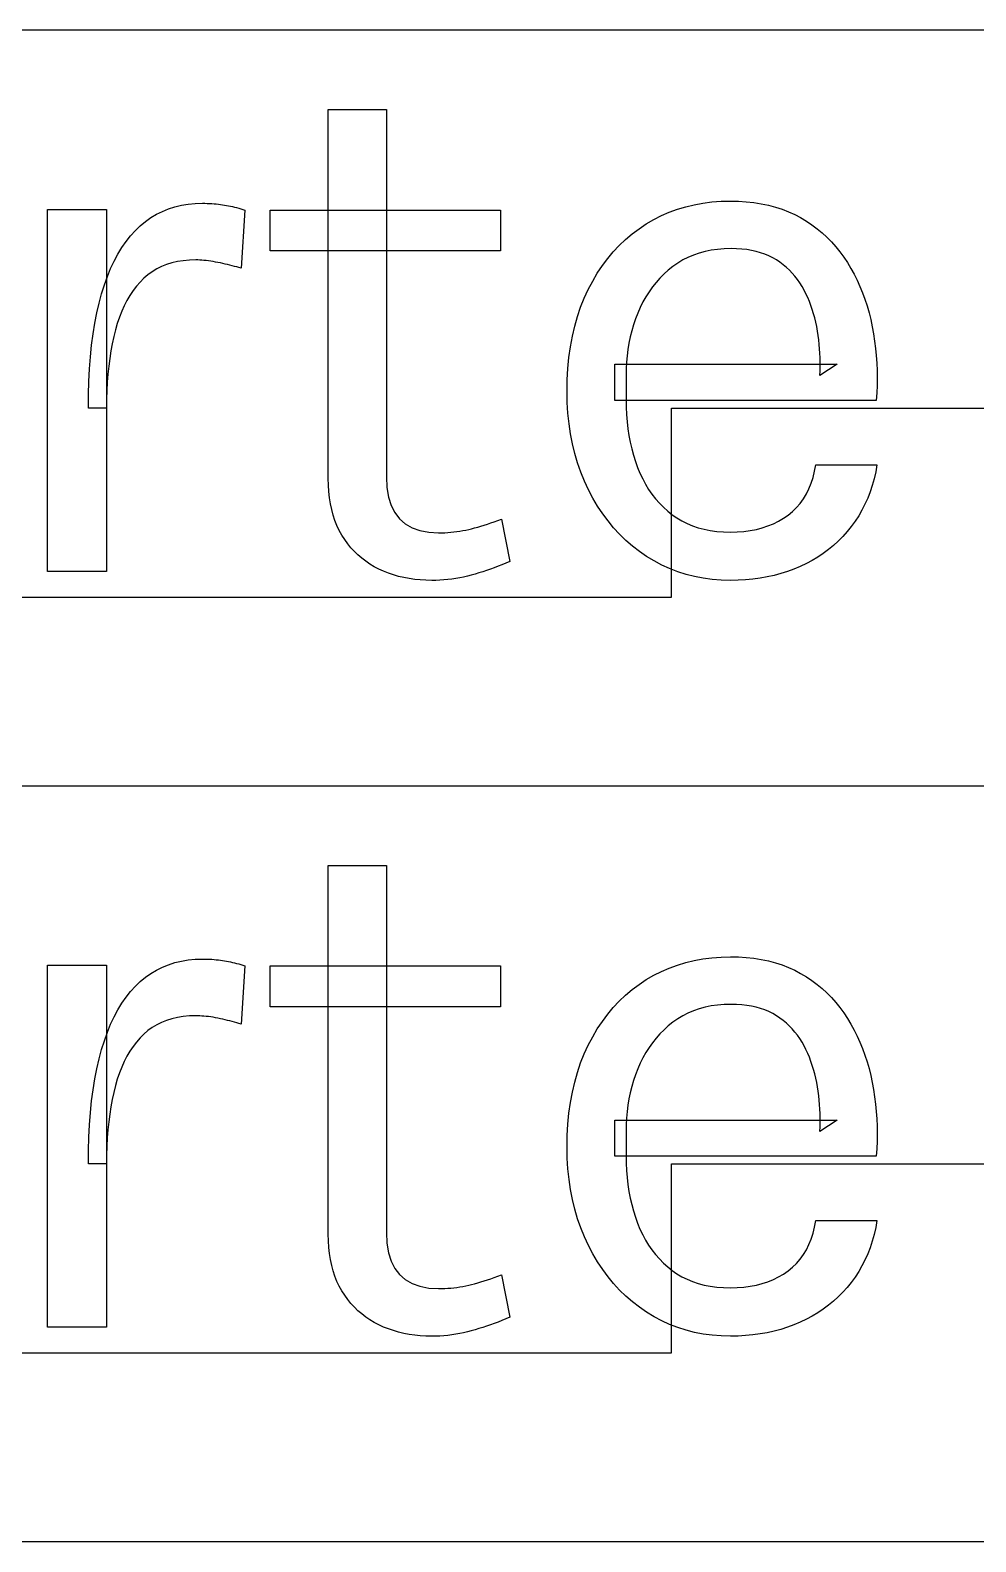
# Model space of a CAD drawing. Header units: millimetres. Extents: x 0 to 253, y 0 to 243.
# Drawn here: x 30.82 to 45.83, y 134 to 158 of the extents above; entities that cross this region are included whole.
import ezdxf

# ---------------------------------------------------------------- set-up
doc = ezdxf.new("R2010")
doc.units = ezdxf.units.MM
doc.layers.get('0').update_dxf_attribs({"linetype": 'CONTINUOUS'})

msp = doc.modelspace()

# ---------------------------------------------------------------- linework, layer by layer
for p, q in [((88, 158), (6, 158)), ((35.549, 150.884), (35.549, 156.74)), ((35.549, 156.74), (36.473, 156.74)), ((36.473, 156.74), (36.473, 150.908)), ((41.64, 155.273), (41.785, 155.284)), ((41.785, 155.284), (41.933, 155.288)), ((41.933, 155.288), (41.933, 155.288)), ((41.933, 155.288), (42.062, 155.285)), ((42.062, 155.285), (42.187, 155.277)), ((31.091, 149.408), (31.091, 155.156)), ((31.091, 155.156), (32.027, 155.156)), ((32.027, 155.156), (32.027, 149.408)), ((32.733, 155.024), (32.823, 155.077)), ((32.823, 155.077), (32.916, 155.123)), ((32.916, 155.123), (33.013, 155.163)), ((33.013, 155.163), (33.114, 155.195)), ((33.114, 155.195), (33.218, 155.22)), ((33.218, 155.22), (33.325, 155.238)), ((33.325, 155.238), (33.436, 155.248)), ((33.436, 155.248), (33.551, 155.252)), ((33.551, 155.252), (33.551, 155.252)), ((33.551, 155.252), (33.589, 155.252)), ((33.589, 155.252), (33.626, 155.251)), ((33.626, 155.251), (33.663, 155.25)), ((33.663, 155.25), (33.699, 155.248)), ((33.699, 155.248), (33.735, 155.245)), ((33.735, 155.245), (33.77, 155.242)), ((33.77, 155.242), (33.804, 155.239)), ((33.804, 155.239), (33.837, 155.235)), ((33.837, 155.235), (33.87, 155.23)), ((33.87, 155.23), (33.902, 155.225)), ((33.902, 155.225), (33.934, 155.219)), ((33.934, 155.219), (33.966, 155.213)), ((33.966, 155.213), (33.998, 155.206)), ((33.998, 155.206), (34.03, 155.199)), ((34.03, 155.199), (34.062, 155.191)), ((34.062, 155.191), (34.094, 155.183)), ((34.094, 155.183), (34.126, 155.174)), ((34.126, 155.174), (34.158, 155.165)), ((34.158, 155.165), (34.191, 155.155)), ((34.223, 155.144), (34.163, 154.22)), ((34.191, 155.155), (34.223, 155.144)), ((34.223, 155.144), (34.223, 155.144)), ((34.625, 154.496), (34.625, 155.144)), ((34.625, 155.144), (38.285, 155.144)), ((38.285, 155.144), (38.285, 154.496)), ((40.717, 154.994), (40.839, 155.056)), ((40.839, 155.056), (40.964, 155.11)), ((40.964, 155.11), (41.092, 155.157)), ((41.092, 155.157), (41.224, 155.197)), ((41.224, 155.197), (41.359, 155.23)), ((41.359, 155.23), (41.498, 155.255)), ((41.498, 155.255), (41.64, 155.273)), ((42.187, 155.277), (42.308, 155.264)), ((42.308, 155.264), (42.425, 155.246)), ((42.425, 155.246), (42.539, 155.222)), ((42.539, 155.222), (42.649, 155.193)), ((42.649, 155.193), (42.755, 155.159)), ((42.755, 155.159), (42.857, 155.119)), ((42.857, 155.119), (42.955, 155.074)), ((42.955, 155.074), (43.049, 155.024)), ((32.41, 154.738), (32.485, 154.82)), ((32.485, 154.82), (32.564, 154.895)), ((32.564, 154.895), (32.647, 154.963)), ((32.647, 154.963), (32.733, 155.024)), ((40.374, 154.767), (40.483, 154.849)), ((40.483, 154.849), (40.598, 154.925)), ((40.598, 154.925), (40.717, 154.994)), ((43.049, 155.024), (43.14, 154.969)), ((43.14, 154.969), (43.227, 154.911)), ((43.227, 154.911), (43.31, 154.849)), ((43.31, 154.849), (43.39, 154.783)), ((32.271, 154.551), (32.339, 154.648)), ((32.339, 154.648), (32.41, 154.738)), ((40.075, 154.483), (40.17, 154.584)), ((40.17, 154.584), (40.269, 154.679)), ((40.269, 154.679), (40.374, 154.767)), ((43.39, 154.783), (43.466, 154.714)), ((43.466, 154.714), (43.539, 154.64)), ((43.539, 154.64), (43.608, 154.563)), ((43.608, 154.563), (43.673, 154.483)), ((32.093, 154.216), (32.148, 154.335)), ((32.148, 154.335), (32.208, 154.446)), ((32.208, 154.446), (32.271, 154.551)), ((33.155, 154.326), (33.067, 154.305)), ((33.247, 154.34), (33.155, 154.326)), ((33.343, 154.349), (33.247, 154.34)), ((33.443, 154.352), (33.343, 154.349)), ((33.475, 154.352), (33.443, 154.352)), ((33.443, 154.352), (33.443, 154.352)), ((33.507, 154.35), (33.475, 154.352)), ((33.54, 154.348), (33.507, 154.35)), ((33.575, 154.346), (33.54, 154.348)), ((33.609, 154.342), (33.575, 154.346)), ((33.645, 154.338), (33.609, 154.342)), ((33.682, 154.333), (33.645, 154.338)), ((33.719, 154.327), (33.682, 154.333)), ((33.758, 154.32), (33.719, 154.327)), ((33.797, 154.313), (33.758, 154.32)), ((38.285, 154.496), (34.625, 154.496)), ((38.285, 154.496), (38.285, 154.496)), ((39.901, 154.262), (39.986, 154.376)), ((39.986, 154.376), (40.075, 154.483)), ((41.177, 154.352), (41.097, 154.304)), ((41.26, 154.394), (41.177, 154.352)), ((41.347, 154.43), (41.26, 154.394)), ((41.438, 154.462), (41.347, 154.43)), ((41.532, 154.487), (41.438, 154.462)), ((41.63, 154.507), (41.532, 154.487)), ((41.731, 154.521), (41.63, 154.507)), ((41.836, 154.529), (41.731, 154.521)), ((41.945, 154.532), (41.836, 154.529)), ((42.031, 154.53), (41.945, 154.532)), ((41.945, 154.532), (41.945, 154.532)), ((42.114, 154.525), (42.031, 154.53)), ((42.194, 154.516), (42.114, 154.525)), ((42.27, 154.503), (42.194, 154.516)), ((42.344, 154.487), (42.27, 154.503)), ((42.414, 154.467), (42.344, 154.487)), ((42.482, 154.444), (42.414, 154.467)), ((42.546, 154.417), (42.482, 154.444)), ((42.607, 154.386), (42.546, 154.417)), ((42.665, 154.352), (42.607, 154.386)), ((42.72, 154.315), (42.665, 154.352)), ((43.673, 154.483), (43.735, 154.398)), ((43.735, 154.398), (43.793, 154.31)), ((31.993, 153.956), (32.041, 154.09)), ((32.041, 154.09), (32.093, 154.216)), ((32.685, 154.116), (32.621, 154.061)), ((32.754, 154.166), (32.685, 154.116)), ((32.826, 154.209), (32.754, 154.166)), ((32.902, 154.247), (32.826, 154.209)), ((32.982, 154.279), (32.902, 154.247)), ((33.067, 154.305), (32.982, 154.279)), ((33.836, 154.305), (33.797, 154.313)), ((33.875, 154.297), (33.836, 154.305)), ((33.913, 154.288), (33.875, 154.297)), ((33.951, 154.279), (33.913, 154.288)), ((33.987, 154.27), (33.951, 154.279)), ((34.024, 154.261), (33.987, 154.27)), ((34.059, 154.251), (34.024, 154.261)), ((34.095, 154.241), (34.059, 154.251)), ((34.129, 154.231), (34.095, 154.241)), ((34.163, 154.22), (34.129, 154.231)), ((39.747, 154.016), (39.821, 154.143)), ((39.821, 154.143), (39.901, 154.262)), ((40.88, 154.13), (40.815, 154.065)), ((40.948, 154.192), (40.88, 154.13)), ((41.021, 154.25), (40.948, 154.192)), ((41.097, 154.304), (41.021, 154.25)), ((42.773, 154.275), (42.72, 154.315)), ((42.823, 154.233), (42.773, 154.275)), ((42.87, 154.189), (42.823, 154.233)), ((42.915, 154.143), (42.87, 154.189)), ((42.958, 154.094), (42.915, 154.143)), ((42.998, 154.043), (42.958, 154.094)), ((43.793, 154.31), (43.848, 154.219)), ((43.848, 154.219), (43.899, 154.125)), ((43.899, 154.125), (43.947, 154.029)), ((31.949, 153.815), (31.993, 153.956)), ((32.449, 153.865), (32.399, 153.79)), ((32.503, 153.935), (32.449, 153.865)), ((32.56, 154), (32.503, 153.935)), ((32.621, 154.061), (32.56, 154)), ((39.613, 153.746), (39.677, 153.884)), ((39.677, 153.884), (39.747, 154.016)), ((40.642, 153.848), (40.591, 153.768)), ((40.695, 153.924), (40.642, 153.848)), ((40.753, 153.996), (40.695, 153.924)), ((40.815, 154.065), (40.753, 153.996)), ((43.036, 153.989), (42.998, 154.043)), ((43.071, 153.933), (43.036, 153.989)), ((43.103, 153.875), (43.071, 153.933)), ((43.133, 153.815), (43.103, 153.875)), ((43.947, 154.029), (43.991, 153.931)), ((43.991, 153.931), (44.032, 153.831)), ((31.873, 153.511), (31.909, 153.667)), ((31.909, 153.667), (31.949, 153.815)), ((32.308, 153.626), (32.268, 153.537)), ((32.352, 153.711), (32.308, 153.626)), ((32.399, 153.79), (32.352, 153.711)), ((39.506, 153.453), (39.556, 153.602)), ((39.556, 153.602), (39.613, 153.746)), ((40.545, 153.686), (40.502, 153.599)), ((40.591, 153.768), (40.545, 153.686)), ((43.161, 153.754), (43.133, 153.815)), ((43.188, 153.692), (43.161, 153.754)), ((43.212, 153.628), (43.188, 153.692)), ((43.234, 153.564), (43.212, 153.628)), ((44.032, 153.831), (44.07, 153.728)), ((44.07, 153.728), (44.104, 153.623)), ((44.104, 153.623), (44.135, 153.515)), ((31.842, 153.348), (31.873, 153.511)), ((32.231, 153.444), (32.198, 153.345)), ((32.268, 153.537), (32.231, 153.444)), ((39.462, 153.299), (39.506, 153.453)), ((40.428, 153.416), (40.396, 153.322)), ((40.463, 153.509), (40.428, 153.416)), ((40.502, 153.599), (40.463, 153.509)), ((43.255, 153.498), (43.234, 153.564)), ((43.273, 153.431), (43.255, 153.498)), ((43.289, 153.363), (43.273, 153.431)), ((43.304, 153.294), (43.289, 153.363)), ((44.135, 153.515), (44.162, 153.405)), ((44.162, 153.405), (44.186, 153.293)), ((31.791, 153), (31.815, 153.178)), ((31.815, 153.178), (31.842, 153.348)), ((32.141, 153.135), (32.117, 153.023)), ((32.168, 153.242), (32.141, 153.135)), ((32.198, 153.345), (32.168, 153.242)), ((39.395, 152.975), (39.425, 153.14)), ((39.425, 153.14), (39.462, 153.299)), ((40.344, 153.13), (40.323, 153.031)), ((40.368, 153.227), (40.344, 153.13)), ((40.396, 153.322), (40.368, 153.227)), ((43.316, 153.224), (43.304, 153.294)), ((43.327, 153.153), (43.316, 153.224)), ((43.336, 153.082), (43.327, 153.153)), ((44.186, 153.293), (44.207, 153.179)), ((44.207, 153.179), (44.224, 153.065)), ((31.773, 152.815), (31.791, 153)), ((32.096, 152.908), (32.078, 152.79)), ((32.117, 153.023), (32.096, 152.908)), ((39.371, 152.805), (39.395, 152.975)), ((40.307, 152.931), (40.294, 152.83)), ((40.323, 153.031), (40.307, 152.931)), ((43.343, 153.012), (43.336, 153.082)), ((43.35, 152.941), (43.343, 153.012)), ((43.354, 152.87), (43.35, 152.941)), ((44.224, 153.065), (44.238, 152.949)), ((44.238, 152.949), (44.249, 152.833)), ((31.758, 152.622), (31.773, 152.815)), ((32.062, 152.667), (32.05, 152.541)), ((32.078, 152.79), (32.062, 152.667)), ((39.354, 152.63), (39.371, 152.805)), ((40.097, 152.12), (40.097, 152.696)), ((40.097, 152.696), (43.631, 152.696)), ((40.284, 152.727), (40.279, 152.622)), ((40.294, 152.83), (40.284, 152.727)), ((43.357, 152.799), (43.354, 152.87)), ((43.631, 152.696), (43.355, 152.516)), ((43.359, 152.728), (43.357, 152.799)), ((43.358, 152.587), (43.359, 152.658)), ((43.359, 152.658), (43.359, 152.728)), ((44.249, 152.833), (44.257, 152.716)), ((44.257, 152.716), (44.262, 152.599)), ((31.741, 152.215), (31.747, 152.422)), ((31.747, 152.422), (31.758, 152.622)), ((32.04, 152.412), (32.033, 152.278)), ((32.05, 152.541), (32.04, 152.412)), ((39.341, 152.264), (39.344, 152.45)), ((39.344, 152.45), (39.354, 152.63)), ((40.279, 152.622), (40.277, 152.516)), ((40.277, 152.516), (40.277, 152.516)), ((40.277, 152.516), (40.277, 152.132)), ((43.355, 152.516), (43.358, 152.587)), ((44.262, 152.599), (44.263, 152.48)), ((44.263, 152.48), (44.262, 152.361)), ((31.739, 152), (31.741, 152.215)), ((32.033, 152.278), (32.028, 152.141)), ((39.344, 152.09), (39.341, 152.264)), ((39.341, 152.264), (39.341, 152.264)), ((44.257, 152.241), (44.249, 152.12)), ((44.262, 152.361), (44.257, 152.241)), ((32.027, 152), (31.739, 152)), ((32.028, 152.141), (32.027, 152)), ((32.027, 152), (32.027, 152)), ((32.027, 152), (32.027, 152)), ((39.355, 151.919), (39.344, 152.09)), ((44.249, 152.12), (40.097, 152.12)), ((40.277, 152.132), (40.279, 152.013)), ((40.279, 152.013), (40.284, 151.897)), ((41, 149), (41, 152)), ((41, 152), (53, 152)), ((44.249, 152.12), (44.249, 152.12)), ((39.372, 151.753), (39.355, 151.919)), ((39.395, 151.591), (39.372, 151.753)), ((40.284, 151.897), (40.293, 151.783)), ((40.293, 151.783), (40.306, 151.672)), ((39.426, 151.433), (39.395, 151.591)), ((40.306, 151.672), (40.323, 151.564)), ((40.323, 151.564), (40.343, 151.457)), ((40.343, 151.457), (40.367, 151.354)), ((39.463, 151.279), (39.426, 151.433)), ((39.507, 151.129), (39.463, 151.279)), ((40.367, 151.354), (40.394, 151.253)), ((40.394, 151.253), (40.425, 151.154)), ((39.558, 150.983), (39.507, 151.129)), ((39.616, 150.842), (39.558, 150.983)), ((40.425, 151.154), (40.46, 151.058)), ((40.46, 151.058), (40.498, 150.965)), ((40.498, 150.965), (40.541, 150.876)), ((43.247, 150.899), (43.271, 150.997)), ((43.271, 150.997), (43.289, 151.1)), ((43.289, 151.1), (43.289, 151.1)), ((43.289, 151.1), (44.261, 151.1)), ((44.241, 150.988), (44.216, 150.878)), ((44.261, 151.1), (44.241, 150.988)), ((35.551, 150.778), (35.549, 150.884)), ((35.549, 150.884), (35.549, 150.884)), ((35.558, 150.675), (35.551, 150.778)), ((36.473, 150.908), (36.481, 150.739)), ((36.481, 150.739), (36.506, 150.588)), ((39.68, 150.704), (39.616, 150.842)), ((40.541, 150.876), (40.586, 150.791)), ((40.586, 150.791), (40.636, 150.71)), ((43.181, 150.719), (43.217, 150.806)), ((43.217, 150.806), (43.247, 150.899)), ((44.186, 150.772), (44.153, 150.669)), ((44.216, 150.878), (44.186, 150.772)), ((35.568, 150.576), (35.558, 150.675)), ((35.584, 150.481), (35.568, 150.576)), ((35.603, 150.389), (35.584, 150.481)), ((36.506, 150.588), (36.548, 150.455)), ((39.75, 150.571), (39.68, 150.704)), ((39.825, 150.445), (39.75, 150.571)), ((40.636, 150.71), (40.689, 150.633)), ((40.689, 150.633), (40.745, 150.56)), ((40.745, 150.56), (40.806, 150.491)), ((40.806, 150.491), (40.87, 150.426)), ((42.984, 150.42), (43.042, 150.487)), ((43.042, 150.487), (43.094, 150.559)), ((43.094, 150.559), (43.14, 150.637)), ((43.14, 150.637), (43.181, 150.719)), ((44.114, 150.57), (44.071, 150.473)), ((44.153, 150.669), (44.114, 150.57)), ((35.627, 150.301), (35.603, 150.389)), ((35.655, 150.216), (35.627, 150.301)), ((36.548, 150.455), (36.605, 150.34)), ((36.605, 150.34), (36.68, 150.242)), ((36.68, 150.242), (36.771, 150.162)), ((39.906, 150.324), (39.825, 150.445)), ((39.991, 150.209), (39.906, 150.324)), ((40.87, 150.426), (40.938, 150.365)), ((40.938, 150.365), (41.009, 150.308)), ((41.009, 150.308), (41.084, 150.256)), ((41.084, 150.256), (41.163, 150.209)), ((42.699, 150.205), (42.777, 150.251)), ((42.777, 150.251), (42.851, 150.302)), ((42.851, 150.302), (42.92, 150.359)), ((42.92, 150.359), (42.984, 150.42)), ((43.971, 150.29), (43.914, 150.203)), ((44.023, 150.38), (43.971, 150.29)), ((44.071, 150.473), (44.023, 150.38)), ((35.687, 150.135), (35.655, 150.216)), ((35.724, 150.058), (35.687, 150.135)), ((35.765, 149.984), (35.724, 150.058)), ((36.771, 150.162), (36.879, 150.1)), ((36.879, 150.1), (37.003, 150.056)), ((37.003, 150.056), (37.144, 150.029)), ((37.144, 150.029), (37.301, 150.02)), ((37.301, 150.02), (37.35, 150.021)), ((37.301, 150.02), (37.301, 150.02)), ((37.35, 150.021), (37.399, 150.022)), ((37.399, 150.022), (37.447, 150.025)), ((37.447, 150.025), (37.495, 150.029)), ((37.495, 150.029), (37.543, 150.034)), ((37.543, 150.034), (37.591, 150.039)), ((37.591, 150.039), (37.638, 150.046)), ((37.638, 150.046), (37.685, 150.055)), ((37.685, 150.055), (37.732, 150.064)), ((37.732, 150.064), (37.778, 150.074)), ((37.778, 150.074), (37.825, 150.085)), ((37.825, 150.085), (37.873, 150.098)), ((37.873, 150.098), (37.922, 150.111)), ((37.922, 150.111), (37.972, 150.126)), ((37.972, 150.126), (38.023, 150.142)), ((38.023, 150.142), (38.076, 150.158)), ((38.076, 150.158), (38.129, 150.176)), ((38.129, 150.176), (38.184, 150.195)), ((38.184, 150.195), (38.24, 150.215)), ((38.24, 150.215), (38.297, 150.236)), ((38.297, 150.236), (38.297, 150.236)), ((38.297, 150.236), (38.429, 149.564)), ((40.08, 150.1), (39.991, 150.209)), ((40.175, 149.997), (40.08, 150.1)), ((41.163, 150.209), (41.246, 150.167)), ((41.246, 150.167), (41.333, 150.131)), ((41.333, 150.131), (41.423, 150.101)), ((41.423, 150.101), (41.517, 150.076)), ((41.517, 150.076), (41.615, 150.057)), ((41.615, 150.057), (41.717, 150.043)), ((41.717, 150.043), (41.823, 150.035)), ((41.823, 150.035), (41.933, 150.032)), ((41.933, 150.032), (42.043, 150.035)), ((41.933, 150.032), (41.933, 150.032)), ((42.043, 150.035), (42.148, 150.043)), ((42.148, 150.043), (42.25, 150.056)), ((42.25, 150.056), (42.348, 150.075)), ((42.348, 150.075), (42.441, 150.1)), ((42.441, 150.1), (42.531, 150.129)), ((42.531, 150.129), (42.617, 150.164)), ((42.617, 150.164), (42.699, 150.205)), ((43.788, 150.039), (43.719, 149.962)), ((43.853, 150.119), (43.788, 150.039)), ((43.914, 150.203), (43.853, 150.119)), ((35.81, 149.914), (35.765, 149.984)), ((35.858, 149.847), (35.81, 149.914)), ((35.909, 149.784), (35.858, 149.847)), ((35.963, 149.725), (35.909, 149.784)), ((40.275, 149.9), (40.175, 149.997)), ((40.38, 149.809), (40.275, 149.9)), ((40.489, 149.724), (40.38, 149.809)), ((43.571, 149.82), (43.491, 149.755)), ((43.647, 149.889), (43.571, 149.82)), ((43.719, 149.962), (43.647, 149.889)), ((36.02, 149.669), (35.963, 149.725)), ((36.08, 149.617), (36.02, 149.669)), ((36.144, 149.568), (36.08, 149.617)), ((36.21, 149.523), (36.144, 149.568)), ((36.28, 149.482), (36.21, 149.523)), ((38.368, 149.538), (38.307, 149.513)), ((38.429, 149.564), (38.368, 149.538)), ((40.604, 149.645), (40.489, 149.724)), ((40.723, 149.573), (40.604, 149.645)), ((40.844, 149.508), (40.723, 149.573)), ((43.14, 149.532), (43.043, 149.486)), ((43.233, 149.582), (43.14, 149.532)), ((43.323, 149.636), (43.233, 149.582)), ((43.409, 149.694), (43.323, 149.636)), ((43.491, 149.755), (43.409, 149.694)), ((32.027, 149.408), (31.091, 149.408)), ((32.027, 149.408), (32.027, 149.408)), ((36.353, 149.444), (36.28, 149.482)), ((36.428, 149.41), (36.353, 149.444)), ((36.506, 149.379), (36.428, 149.41)), ((36.585, 149.352), (36.506, 149.379)), ((36.666, 149.329), (36.585, 149.352)), ((36.749, 149.309), (36.666, 149.329)), ((36.834, 149.293), (36.749, 149.309)), ((36.921, 149.28), (36.834, 149.293)), ((37.01, 149.271), (36.921, 149.28)), ((37.512, 149.285), (37.449, 149.277)), ((37.574, 149.294), (37.512, 149.285)), ((37.636, 149.305), (37.574, 149.294)), ((37.698, 149.318), (37.636, 149.305)), ((37.759, 149.332), (37.698, 149.318)), ((37.82, 149.348), (37.759, 149.332)), ((37.881, 149.365), (37.82, 149.348)), ((37.941, 149.384), (37.881, 149.365)), ((38.002, 149.403), (37.941, 149.384)), ((38.063, 149.423), (38.002, 149.403)), ((38.124, 149.444), (38.063, 149.423)), ((38.185, 149.466), (38.124, 149.444)), ((38.246, 149.489), (38.185, 149.466)), ((38.307, 149.513), (38.246, 149.489)), ((40.969, 149.451), (40.844, 149.508)), ((41.097, 149.401), (40.969, 149.451)), ((41.229, 149.359), (41.097, 149.401)), ((41.363, 149.325), (41.229, 149.359)), ((41.501, 149.298), (41.363, 149.325)), ((41.642, 149.279), (41.501, 149.298)), ((42.292, 149.284), (42.175, 149.273)), ((42.407, 149.3), (42.292, 149.284)), ((42.519, 149.32), (42.407, 149.3)), ((42.629, 149.344), (42.519, 149.32)), ((42.736, 149.373), (42.629, 149.344)), ((42.841, 149.406), (42.736, 149.373)), ((42.943, 149.444), (42.841, 149.406)), ((43.043, 149.486), (42.943, 149.444)), ((37.1, 149.266), (37.01, 149.271)), ((37.193, 149.264), (37.1, 149.266)), ((37.258, 149.265), (37.193, 149.264)), ((37.193, 149.264), (37.193, 149.264)), ((37.193, 149.264), (37.193, 149.264)), ((37.322, 149.267), (37.258, 149.265)), ((37.386, 149.272), (37.322, 149.267)), ((37.449, 149.277), (37.386, 149.272)), ((41.786, 149.268), (41.642, 149.279)), ((41.933, 149.264), (41.786, 149.268)), ((42.055, 149.266), (41.933, 149.264)), ((41.933, 149.264), (41.933, 149.264)), ((41.933, 149.264), (41.933, 149.264)), ((42.175, 149.273), (42.055, 149.266)), ((29, 149), (41, 149)), ((88, 146), (6, 146)), ((35.549, 138.884), (35.549, 144.74)), ((35.549, 144.74), (36.473, 144.74)), ((36.473, 144.74), (36.473, 138.908)), ((41.64, 143.273), (41.785, 143.284)), ((41.785, 143.284), (41.933, 143.288)), ((41.933, 143.288), (41.933, 143.288)), ((41.933, 143.288), (42.062, 143.285)), ((42.062, 143.285), (42.187, 143.277)), ((31.091, 137.408), (31.091, 143.156)), ((31.091, 143.156), (32.027, 143.156)), ((32.027, 143.156), (32.027, 137.408)), ((32.733, 143.024), (32.823, 143.077)), ((32.823, 143.077), (32.916, 143.123)), ((32.916, 143.123), (33.013, 143.163)), ((33.013, 143.163), (33.114, 143.195)), ((33.114, 143.195), (33.218, 143.22)), ((33.218, 143.22), (33.325, 143.238)), ((33.325, 143.238), (33.436, 143.248)), ((33.436, 143.248), (33.551, 143.252)), ((33.551, 143.252), (33.551, 143.252)), ((33.551, 143.252), (33.589, 143.252)), ((33.589, 143.252), (33.626, 143.251)), ((33.626, 143.251), (33.663, 143.25)), ((33.663, 143.25), (33.699, 143.248)), ((33.699, 143.248), (33.735, 143.245)), ((33.735, 143.245), (33.77, 143.242)), ((33.77, 143.242), (33.804, 143.239)), ((33.804, 143.239), (33.837, 143.235)), ((33.837, 143.235), (33.87, 143.23)), ((33.87, 143.23), (33.902, 143.225)), ((33.902, 143.225), (33.934, 143.219)), ((33.934, 143.219), (33.966, 143.213)), ((33.966, 143.213), (33.998, 143.206)), ((33.998, 143.206), (34.03, 143.199)), ((34.03, 143.199), (34.062, 143.191)), ((34.062, 143.191), (34.094, 143.183)), ((34.094, 143.183), (34.126, 143.174)), ((34.126, 143.174), (34.158, 143.165)), ((34.158, 143.165), (34.191, 143.155)), ((34.223, 143.144), (34.163, 142.22)), ((34.191, 143.155), (34.223, 143.144)), ((34.223, 143.144), (34.223, 143.144)), ((34.625, 142.496), (34.625, 143.144)), ((34.625, 143.144), (38.285, 143.144)), ((38.285, 143.144), (38.285, 142.496)), ((40.717, 142.994), (40.839, 143.056)), ((40.839, 143.056), (40.964, 143.11)), ((40.964, 143.11), (41.092, 143.157)), ((41.092, 143.157), (41.224, 143.197)), ((41.224, 143.197), (41.359, 143.23)), ((41.359, 143.23), (41.498, 143.255)), ((41.498, 143.255), (41.64, 143.273)), ((42.187, 143.277), (42.308, 143.264)), ((42.308, 143.264), (42.425, 143.246)), ((42.425, 143.246), (42.539, 143.222)), ((42.539, 143.222), (42.649, 143.193)), ((42.649, 143.193), (42.755, 143.159)), ((42.755, 143.159), (42.857, 143.119)), ((42.857, 143.119), (42.955, 143.074)), ((42.955, 143.074), (43.049, 143.024)), ((32.41, 142.738), (32.485, 142.82)), ((32.485, 142.82), (32.564, 142.895)), ((32.564, 142.895), (32.647, 142.963)), ((32.647, 142.963), (32.733, 143.024)), ((40.374, 142.767), (40.483, 142.849)), ((40.483, 142.849), (40.598, 142.925)), ((40.598, 142.925), (40.717, 142.994)), ((43.049, 143.024), (43.14, 142.969)), ((43.14, 142.969), (43.227, 142.911)), ((43.227, 142.911), (43.31, 142.849)), ((43.31, 142.849), (43.39, 142.783)), ((32.271, 142.551), (32.339, 142.648)), ((32.339, 142.648), (32.41, 142.738)), ((40.075, 142.483), (40.17, 142.584)), ((40.17, 142.584), (40.269, 142.679)), ((40.269, 142.679), (40.374, 142.767)), ((43.39, 142.783), (43.466, 142.714)), ((43.466, 142.714), (43.539, 142.64)), ((43.539, 142.64), (43.608, 142.563)), ((43.608, 142.563), (43.673, 142.483)), ((32.093, 142.216), (32.148, 142.335)), ((32.148, 142.335), (32.208, 142.446)), ((32.208, 142.446), (32.271, 142.551)), ((33.155, 142.326), (33.067, 142.305)), ((33.247, 142.34), (33.155, 142.326)), ((33.343, 142.349), (33.247, 142.34)), ((33.443, 142.352), (33.343, 142.349)), ((33.475, 142.352), (33.443, 142.352)), ((33.443, 142.352), (33.443, 142.352)), ((33.507, 142.35), (33.475, 142.352)), ((33.54, 142.348), (33.507, 142.35)), ((33.575, 142.346), (33.54, 142.348)), ((33.609, 142.342), (33.575, 142.346)), ((33.645, 142.338), (33.609, 142.342)), ((33.682, 142.333), (33.645, 142.338)), ((33.719, 142.327), (33.682, 142.333)), ((33.758, 142.32), (33.719, 142.327)), ((33.797, 142.313), (33.758, 142.32)), ((38.285, 142.496), (34.625, 142.496)), ((38.285, 142.496), (38.285, 142.496)), ((39.901, 142.262), (39.986, 142.376)), ((39.986, 142.376), (40.075, 142.483)), ((41.177, 142.352), (41.097, 142.304)), ((41.26, 142.394), (41.177, 142.352)), ((41.347, 142.43), (41.26, 142.394)), ((41.438, 142.462), (41.347, 142.43)), ((41.532, 142.487), (41.438, 142.462)), ((41.63, 142.507), (41.532, 142.487)), ((41.731, 142.521), (41.63, 142.507)), ((41.836, 142.529), (41.731, 142.521)), ((41.945, 142.532), (41.836, 142.529)), ((42.031, 142.53), (41.945, 142.532)), ((41.945, 142.532), (41.945, 142.532)), ((42.114, 142.525), (42.031, 142.53)), ((42.194, 142.516), (42.114, 142.525)), ((42.27, 142.503), (42.194, 142.516)), ((42.344, 142.487), (42.27, 142.503)), ((42.414, 142.467), (42.344, 142.487)), ((42.482, 142.444), (42.414, 142.467)), ((42.546, 142.417), (42.482, 142.444)), ((42.607, 142.386), (42.546, 142.417)), ((42.665, 142.352), (42.607, 142.386)), ((42.72, 142.315), (42.665, 142.352)), ((43.673, 142.483), (43.735, 142.398)), ((43.735, 142.398), (43.793, 142.31)), ((31.993, 141.956), (32.041, 142.09)), ((32.041, 142.09), (32.093, 142.216)), ((32.685, 142.116), (32.621, 142.061)), ((32.754, 142.166), (32.685, 142.116)), ((32.826, 142.209), (32.754, 142.166)), ((32.902, 142.247), (32.826, 142.209)), ((32.982, 142.279), (32.902, 142.247)), ((33.067, 142.305), (32.982, 142.279)), ((33.836, 142.305), (33.797, 142.313)), ((33.875, 142.297), (33.836, 142.305)), ((33.913, 142.288), (33.875, 142.297)), ((33.951, 142.279), (33.913, 142.288)), ((33.987, 142.27), (33.951, 142.279)), ((34.024, 142.261), (33.987, 142.27)), ((34.059, 142.251), (34.024, 142.261)), ((34.095, 142.241), (34.059, 142.251)), ((34.129, 142.231), (34.095, 142.241)), ((34.163, 142.22), (34.129, 142.231)), ((39.747, 142.016), (39.821, 142.143)), ((39.821, 142.143), (39.901, 142.262)), ((40.88, 142.13), (40.815, 142.065)), ((40.948, 142.192), (40.88, 142.13)), ((41.021, 142.25), (40.948, 142.192)), ((41.097, 142.304), (41.021, 142.25)), ((42.773, 142.275), (42.72, 142.315)), ((42.823, 142.233), (42.773, 142.275)), ((42.87, 142.189), (42.823, 142.233)), ((42.915, 142.143), (42.87, 142.189)), ((42.958, 142.094), (42.915, 142.143)), ((42.998, 142.043), (42.958, 142.094)), ((43.793, 142.31), (43.848, 142.219)), ((43.848, 142.219), (43.899, 142.125)), ((43.899, 142.125), (43.947, 142.029)), ((31.949, 141.815), (31.993, 141.956)), ((32.449, 141.865), (32.399, 141.79)), ((32.503, 141.935), (32.449, 141.865)), ((32.56, 142), (32.503, 141.935)), ((32.621, 142.061), (32.56, 142)), ((39.613, 141.746), (39.677, 141.884)), ((39.677, 141.884), (39.747, 142.016)), ((40.642, 141.848), (40.591, 141.768)), ((40.695, 141.924), (40.642, 141.848)), ((40.753, 141.996), (40.695, 141.924)), ((40.815, 142.065), (40.753, 141.996)), ((43.036, 141.989), (42.998, 142.043)), ((43.071, 141.933), (43.036, 141.989)), ((43.103, 141.875), (43.071, 141.933)), ((43.133, 141.815), (43.103, 141.875)), ((43.947, 142.029), (43.991, 141.931)), ((43.991, 141.931), (44.032, 141.831)), ((31.873, 141.511), (31.909, 141.667)), ((31.909, 141.667), (31.949, 141.815)), ((32.308, 141.626), (32.268, 141.537)), ((32.352, 141.711), (32.308, 141.626)), ((32.399, 141.79), (32.352, 141.711)), ((39.506, 141.453), (39.556, 141.602)), ((39.556, 141.602), (39.613, 141.746)), ((40.545, 141.686), (40.502, 141.599)), ((40.591, 141.768), (40.545, 141.686)), ((43.161, 141.754), (43.133, 141.815)), ((43.188, 141.692), (43.161, 141.754)), ((43.212, 141.628), (43.188, 141.692)), ((43.234, 141.564), (43.212, 141.628)), ((44.032, 141.831), (44.07, 141.728)), ((44.07, 141.728), (44.104, 141.623)), ((44.104, 141.623), (44.135, 141.515)), ((31.842, 141.348), (31.873, 141.511)), ((32.231, 141.444), (32.198, 141.345)), ((32.268, 141.537), (32.231, 141.444)), ((39.462, 141.299), (39.506, 141.453)), ((40.428, 141.416), (40.396, 141.322)), ((40.463, 141.509), (40.428, 141.416)), ((40.502, 141.599), (40.463, 141.509)), ((43.255, 141.498), (43.234, 141.564)), ((43.273, 141.431), (43.255, 141.498)), ((43.289, 141.363), (43.273, 141.431)), ((43.304, 141.294), (43.289, 141.363)), ((44.135, 141.515), (44.162, 141.405)), ((44.162, 141.405), (44.186, 141.293)), ((31.791, 141), (31.815, 141.178)), ((31.815, 141.178), (31.842, 141.348)), ((32.141, 141.135), (32.117, 141.023)), ((32.168, 141.242), (32.141, 141.135)), ((32.198, 141.345), (32.168, 141.242)), ((39.395, 140.975), (39.425, 141.14)), ((39.425, 141.14), (39.462, 141.299)), ((40.344, 141.13), (40.323, 141.031)), ((40.368, 141.227), (40.344, 141.13)), ((40.396, 141.322), (40.368, 141.227)), ((43.316, 141.224), (43.304, 141.294)), ((43.327, 141.153), (43.316, 141.224)), ((43.336, 141.082), (43.327, 141.153)), ((44.186, 141.293), (44.207, 141.179)), ((44.207, 141.179), (44.224, 141.065)), ((31.773, 140.815), (31.791, 141)), ((32.096, 140.908), (32.078, 140.79)), ((32.117, 141.023), (32.096, 140.908)), ((39.371, 140.805), (39.395, 140.975)), ((40.307, 140.931), (40.294, 140.83)), ((40.323, 141.031), (40.307, 140.931)), ((43.343, 141.012), (43.336, 141.082)), ((43.35, 140.941), (43.343, 141.012)), ((43.354, 140.87), (43.35, 140.941)), ((44.224, 141.065), (44.238, 140.949)), ((44.238, 140.949), (44.249, 140.833)), ((31.758, 140.622), (31.773, 140.815)), ((32.062, 140.667), (32.05, 140.541)), ((32.078, 140.79), (32.062, 140.667)), ((39.354, 140.63), (39.371, 140.805)), ((40.097, 140.12), (40.097, 140.696)), ((40.097, 140.696), (43.631, 140.696)), ((40.284, 140.727), (40.279, 140.622)), ((40.294, 140.83), (40.284, 140.727)), ((43.357, 140.799), (43.354, 140.87)), ((43.631, 140.696), (43.355, 140.516)), ((43.359, 140.728), (43.357, 140.799)), ((43.358, 140.587), (43.359, 140.658)), ((43.359, 140.658), (43.359, 140.728)), ((44.249, 140.833), (44.257, 140.716)), ((44.257, 140.716), (44.262, 140.599)), ((31.741, 140.215), (31.747, 140.422)), ((31.747, 140.422), (31.758, 140.622)), ((32.04, 140.412), (32.033, 140.278)), ((32.05, 140.541), (32.04, 140.412)), ((39.341, 140.264), (39.344, 140.45)), ((39.344, 140.45), (39.354, 140.63)), ((40.279, 140.622), (40.277, 140.516)), ((40.277, 140.516), (40.277, 140.516)), ((40.277, 140.516), (40.277, 140.132)), ((43.355, 140.516), (43.358, 140.587)), ((44.262, 140.599), (44.263, 140.48)), ((44.263, 140.48), (44.262, 140.361)), ((31.739, 140), (31.741, 140.215)), ((32.033, 140.278), (32.028, 140.141)), ((39.344, 140.09), (39.341, 140.264)), ((39.341, 140.264), (39.341, 140.264)), ((44.257, 140.241), (44.249, 140.12)), ((44.262, 140.361), (44.257, 140.241)), ((32.027, 140), (31.739, 140)), ((32.028, 140.141), (32.027, 140)), ((32.027, 140), (32.027, 140)), ((32.027, 140), (32.027, 140)), ((39.355, 139.919), (39.344, 140.09)), ((44.249, 140.12), (40.097, 140.12)), ((40.277, 140.132), (40.279, 140.013)), ((40.279, 140.013), (40.284, 139.897)), ((41, 137), (41, 140)), ((41, 140), (53, 140)), ((44.249, 140.12), (44.249, 140.12)), ((39.372, 139.753), (39.355, 139.919)), ((39.395, 139.591), (39.372, 139.753)), ((40.284, 139.897), (40.293, 139.783)), ((40.293, 139.783), (40.306, 139.672)), ((39.426, 139.433), (39.395, 139.591)), ((40.306, 139.672), (40.323, 139.564)), ((40.323, 139.564), (40.343, 139.457)), ((40.343, 139.457), (40.367, 139.354)), ((39.463, 139.279), (39.426, 139.433)), ((39.507, 139.129), (39.463, 139.279)), ((40.367, 139.354), (40.394, 139.253)), ((40.394, 139.253), (40.425, 139.154)), ((39.558, 138.983), (39.507, 139.129)), ((39.616, 138.842), (39.558, 138.983)), ((40.425, 139.154), (40.46, 139.058)), ((40.46, 139.058), (40.498, 138.965)), ((40.498, 138.965), (40.541, 138.876)), ((43.247, 138.899), (43.271, 138.997)), ((43.271, 138.997), (43.289, 139.1)), ((43.289, 139.1), (43.289, 139.1)), ((43.289, 139.1), (44.261, 139.1)), ((44.241, 138.988), (44.216, 138.878)), ((44.261, 139.1), (44.241, 138.988)), ((35.551, 138.778), (35.549, 138.884)), ((35.549, 138.884), (35.549, 138.884)), ((35.558, 138.675), (35.551, 138.778)), ((36.473, 138.908), (36.481, 138.739)), ((36.481, 138.739), (36.506, 138.588)), ((39.68, 138.704), (39.616, 138.842)), ((40.541, 138.876), (40.586, 138.791)), ((40.586, 138.791), (40.636, 138.71)), ((43.181, 138.719), (43.217, 138.806)), ((43.217, 138.806), (43.247, 138.899)), ((44.186, 138.772), (44.153, 138.669)), ((44.216, 138.878), (44.186, 138.772)), ((35.568, 138.576), (35.558, 138.675)), ((35.584, 138.481), (35.568, 138.576)), ((35.603, 138.389), (35.584, 138.481)), ((36.506, 138.588), (36.548, 138.455)), ((39.75, 138.571), (39.68, 138.704)), ((39.825, 138.445), (39.75, 138.571)), ((40.636, 138.71), (40.689, 138.633)), ((40.689, 138.633), (40.745, 138.56)), ((40.745, 138.56), (40.806, 138.491)), ((40.806, 138.491), (40.87, 138.426)), ((42.984, 138.42), (43.042, 138.487)), ((43.042, 138.487), (43.094, 138.559)), ((43.094, 138.559), (43.14, 138.637)), ((43.14, 138.637), (43.181, 138.719)), ((44.114, 138.57), (44.071, 138.473)), ((44.153, 138.669), (44.114, 138.57)), ((35.627, 138.301), (35.603, 138.389)), ((35.655, 138.216), (35.627, 138.301)), ((36.548, 138.455), (36.605, 138.34)), ((36.605, 138.34), (36.68, 138.242)), ((36.68, 138.242), (36.771, 138.162)), ((39.906, 138.324), (39.825, 138.445)), ((39.991, 138.209), (39.906, 138.324)), ((40.87, 138.426), (40.938, 138.365)), ((40.938, 138.365), (41.009, 138.308)), ((41.009, 138.308), (41.084, 138.256)), ((41.084, 138.256), (41.163, 138.209)), ((42.699, 138.205), (42.777, 138.251)), ((42.777, 138.251), (42.851, 138.302)), ((42.851, 138.302), (42.92, 138.359)), ((42.92, 138.359), (42.984, 138.42)), ((43.971, 138.29), (43.914, 138.203)), ((44.023, 138.38), (43.971, 138.29)), ((44.071, 138.473), (44.023, 138.38)), ((35.687, 138.135), (35.655, 138.216)), ((35.724, 138.058), (35.687, 138.135)), ((35.765, 137.984), (35.724, 138.058)), ((36.771, 138.162), (36.879, 138.1)), ((36.879, 138.1), (37.003, 138.056)), ((37.003, 138.056), (37.144, 138.029)), ((37.144, 138.029), (37.301, 138.02)), ((37.301, 138.02), (37.35, 138.021)), ((37.301, 138.02), (37.301, 138.02)), ((37.35, 138.021), (37.399, 138.022)), ((37.399, 138.022), (37.447, 138.025)), ((37.447, 138.025), (37.495, 138.029)), ((37.495, 138.029), (37.543, 138.034)), ((37.543, 138.034), (37.591, 138.039)), ((37.591, 138.039), (37.638, 138.046)), ((37.638, 138.046), (37.685, 138.055)), ((37.685, 138.055), (37.732, 138.064)), ((37.732, 138.064), (37.778, 138.074)), ((37.778, 138.074), (37.825, 138.085)), ((37.825, 138.085), (37.873, 138.098)), ((37.873, 138.098), (37.922, 138.111)), ((37.922, 138.111), (37.972, 138.126)), ((37.972, 138.126), (38.023, 138.142)), ((38.023, 138.142), (38.076, 138.158)), ((38.076, 138.158), (38.129, 138.176)), ((38.129, 138.176), (38.184, 138.195)), ((38.184, 138.195), (38.24, 138.215)), ((38.24, 138.215), (38.297, 138.236)), ((38.297, 138.236), (38.297, 138.236)), ((38.297, 138.236), (38.429, 137.564)), ((40.08, 138.1), (39.991, 138.209)), ((40.175, 137.997), (40.08, 138.1)), ((41.163, 138.209), (41.246, 138.167)), ((41.246, 138.167), (41.333, 138.131)), ((41.333, 138.131), (41.423, 138.101)), ((41.423, 138.101), (41.517, 138.076)), ((41.517, 138.076), (41.615, 138.057)), ((41.615, 138.057), (41.717, 138.043)), ((41.717, 138.043), (41.823, 138.035)), ((41.823, 138.035), (41.933, 138.032)), ((41.933, 138.032), (42.043, 138.035)), ((41.933, 138.032), (41.933, 138.032)), ((42.043, 138.035), (42.148, 138.043)), ((42.148, 138.043), (42.25, 138.056)), ((42.25, 138.056), (42.348, 138.075)), ((42.348, 138.075), (42.441, 138.1)), ((42.441, 138.1), (42.531, 138.129)), ((42.531, 138.129), (42.617, 138.164)), ((42.617, 138.164), (42.699, 138.205)), ((43.788, 138.039), (43.719, 137.962)), ((43.853, 138.119), (43.788, 138.039)), ((43.914, 138.203), (43.853, 138.119)), ((35.81, 137.914), (35.765, 137.984)), ((35.858, 137.847), (35.81, 137.914)), ((35.909, 137.784), (35.858, 137.847)), ((35.963, 137.725), (35.909, 137.784)), ((40.275, 137.9), (40.175, 137.997)), ((40.38, 137.809), (40.275, 137.9)), ((40.489, 137.724), (40.38, 137.809)), ((43.571, 137.82), (43.491, 137.755)), ((43.647, 137.889), (43.571, 137.82)), ((43.719, 137.962), (43.647, 137.889)), ((36.02, 137.669), (35.963, 137.725)), ((36.08, 137.617), (36.02, 137.669)), ((36.144, 137.568), (36.08, 137.617)), ((36.21, 137.523), (36.144, 137.568)), ((36.28, 137.482), (36.21, 137.523)), ((38.368, 137.538), (38.307, 137.513)), ((38.429, 137.564), (38.368, 137.538)), ((40.604, 137.645), (40.489, 137.724)), ((40.723, 137.573), (40.604, 137.645)), ((40.844, 137.508), (40.723, 137.573)), ((43.14, 137.532), (43.043, 137.486)), ((43.233, 137.582), (43.14, 137.532)), ((43.323, 137.636), (43.233, 137.582)), ((43.409, 137.694), (43.323, 137.636)), ((43.491, 137.755), (43.409, 137.694)), ((32.027, 137.408), (31.091, 137.408)), ((32.027, 137.408), (32.027, 137.408)), ((36.353, 137.444), (36.28, 137.482)), ((36.428, 137.41), (36.353, 137.444)), ((36.506, 137.379), (36.428, 137.41)), ((36.585, 137.352), (36.506, 137.379)), ((36.666, 137.329), (36.585, 137.352)), ((36.749, 137.309), (36.666, 137.329)), ((36.834, 137.293), (36.749, 137.309)), ((36.921, 137.28), (36.834, 137.293)), ((37.01, 137.271), (36.921, 137.28)), ((37.512, 137.285), (37.449, 137.277)), ((37.574, 137.294), (37.512, 137.285)), ((37.636, 137.305), (37.574, 137.294)), ((37.698, 137.318), (37.636, 137.305)), ((37.759, 137.332), (37.698, 137.318)), ((37.82, 137.348), (37.759, 137.332)), ((37.881, 137.365), (37.82, 137.348)), ((37.941, 137.384), (37.881, 137.365)), ((38.002, 137.403), (37.941, 137.384)), ((38.063, 137.423), (38.002, 137.403)), ((38.124, 137.444), (38.063, 137.423)), ((38.185, 137.466), (38.124, 137.444)), ((38.246, 137.489), (38.185, 137.466)), ((38.307, 137.513), (38.246, 137.489)), ((40.969, 137.451), (40.844, 137.508)), ((41.097, 137.401), (40.969, 137.451)), ((41.229, 137.359), (41.097, 137.401)), ((41.363, 137.325), (41.229, 137.359)), ((41.501, 137.298), (41.363, 137.325)), ((41.642, 137.279), (41.501, 137.298)), ((42.292, 137.284), (42.175, 137.273)), ((42.407, 137.3), (42.292, 137.284)), ((42.519, 137.32), (42.407, 137.3)), ((42.629, 137.344), (42.519, 137.32)), ((42.736, 137.373), (42.629, 137.344)), ((42.841, 137.406), (42.736, 137.373)), ((42.943, 137.444), (42.841, 137.406)), ((43.043, 137.486), (42.943, 137.444)), ((37.1, 137.266), (37.01, 137.271)), ((37.193, 137.264), (37.1, 137.266)), ((37.258, 137.265), (37.193, 137.264)), ((37.193, 137.264), (37.193, 137.264)), ((37.193, 137.264), (37.193, 137.264)), ((37.322, 137.267), (37.258, 137.265)), ((37.386, 137.272), (37.322, 137.267)), ((37.449, 137.277), (37.386, 137.272)), ((41.786, 137.268), (41.642, 137.279)), ((41.933, 137.264), (41.786, 137.268)), ((42.055, 137.266), (41.933, 137.264)), ((41.933, 137.264), (41.933, 137.264)), ((41.933, 137.264), (41.933, 137.264)), ((42.175, 137.273), (42.055, 137.266)), ((29, 137), (41, 137)), ((88, 134), (6, 134))]:
    msp.add_line(p, q)

doc.saveas('drawing.dxf')
